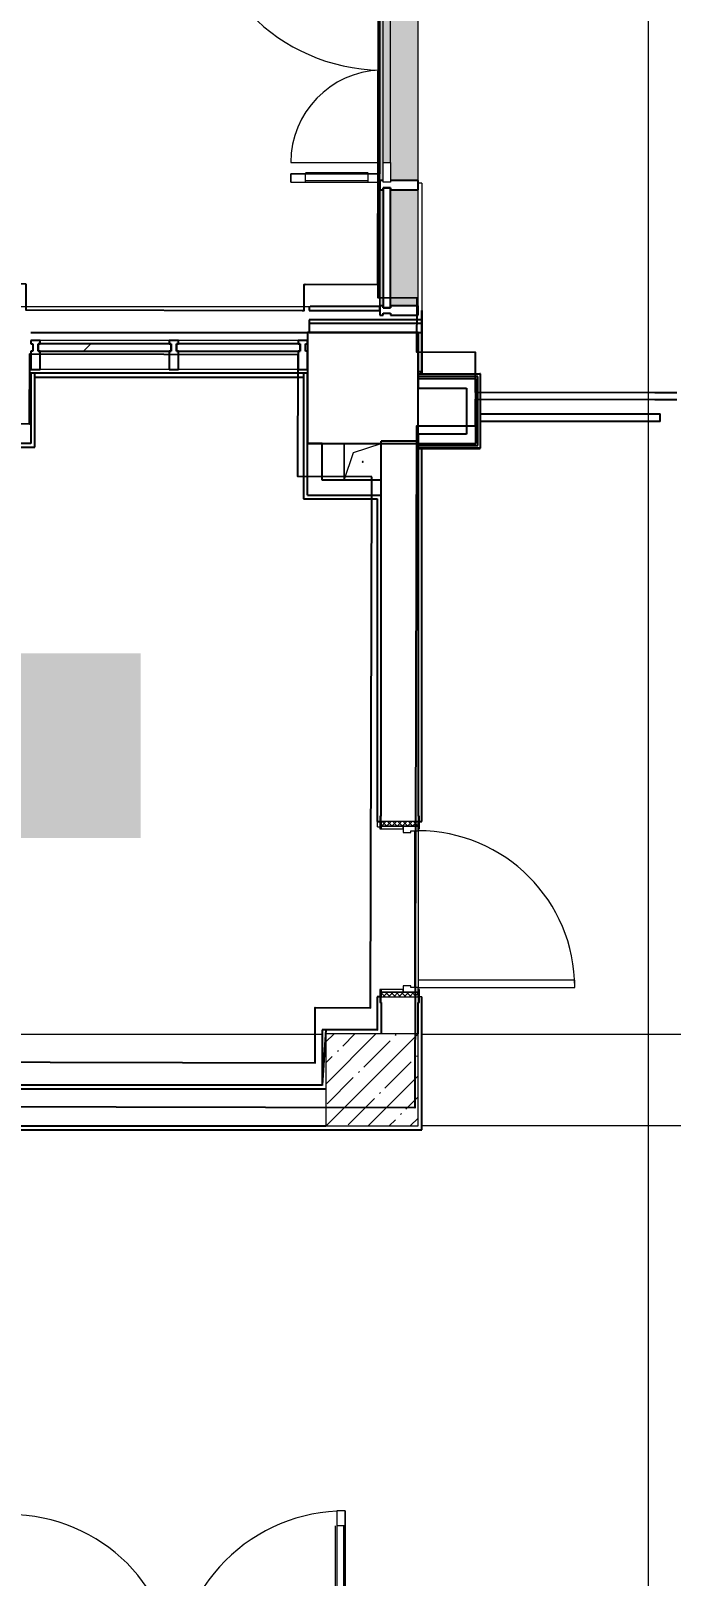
# Model space of a CAD drawing. Header units: millimetres. Extents: x 3914 to 443608, y -156176 to 78197.
# Drawn here: x 30917 to 34390, y -137653 to -129277 of the extents above; entities that cross this region are included whole.
import ezdxf

# ---------------------------------------------------------------- set-up
doc = ezdxf.new("R2010")
doc.units = ezdxf.units.MM
doc.linetypes.add('200_ШТРИХ__ш1_п0_6_', pattern=[160, 100, -60])
for name, color, linetype, lineweight in [('A-DETL-GENF', 7, 'Continuous', 9), ('A-DOOR-1', 7, 'Continuous', 5), ('A-DOOR-2', 7, '200_ШТРИХ__ш1_п0_6_', 5), ('A-DOOR-FRAM-2', 7, 'Continuous', 5), ('A-FLOR', 7, 'Continuous', 9), ('A-GENM', 7, 'Continuous', 9), ('A-GLAZ-CURT-1', 7, 'Continuous', 5), ('A-GLAZ-CURT-2', 7, 'Continuous', 25), ('A-GLAZ-CWMG', 7, 'Continuous', 9), ('A-GLAZ-CWMG-1', 7, 'Continuous', 25), ('S-COLS-1', 7, 'Continuous', 5), ('Оси', 7, 'Continuous', 9)]:
    doc.layers.add(name, color=color, linetype=linetype, lineweight=lineweight)
doc.layers.add('A-DOOR-FRAM-1', color=7, linetype='Continuous', lineweight=5, true_color=0xc0c0c0)
doc.styles.add('СПДС', font='ГОСТ тип А.ttf', dxfattribs={"width": 0.9})

# ---------------------------------------------------------------- blocks, each defined once
blk = doc.blocks.new('Прямоугольный импост - Импост структурный с накладкой - 190мм-31929454-Объем проектирования 1 этажа')
at = {"layer": 'A-GLAZ-CWMG-1'}
for p, q in [((-50, 0), (-50, 17)), ((-50, 17), (0, 17)), ((-40, 0), (-50, 0)), ((-40, -40), (-40, 0)), ((0, 0), (-10, 0)), ((-10, 0), (-10, -40)), ((0, 17), (0, 0)), ((-50, -190), (-50, -40)), ((-50, -40), (-40, -40)), ((-10, -40), (0, -40)), ((0, -40), (0, -190)), ((0, -190), (-50, -190))]:
    blk.add_line(p, q, dxfattribs=at)
blk = doc.blocks.new('Системная панель - Стекло - 40мм-32473990-Объем проектирования 1 этажа')
at = {"layer": 'A-GLAZ-CURT-2'}
for p, q in [((325, 40), (-325, 40)), ((-325, 40), (-325, 0)), ((-325, 0), (325, 0)), ((325, 0), (325, 40))]:
    blk.add_line(p, q, dxfattribs=at)
blk = doc.blocks.new('Прямоугольный импост - Импост структурный с накладкой - 190мм-32257698-Объем проектирования 1 этажа')
at = {"layer": 'A-GLAZ-CWMG'}
for points in [[(6560, 16025), (6570, 16025), (6570, 17725), (6553, 17725), (6553, 16025)], [(6760, 16025), (6760, 17725), (6610, 17725), (6610, 16025)], [(6570, 16123), (6610, 16123), (6610, 17627), (6570, 17627), (6570, 16699.3)]]:
    blk.add_hatch(color=256, dxfattribs=at).paths.add_polyline_path(points)
for p, q in [((6553, 16025), (6553, 17725)), ((6760, 16025), (6760, 17725)), ((6570, 16123), (6570, 17627)), ((6610, 16123), (6610, 17627))]:
    blk.add_line(p, q, dxfattribs=at)
blk = doc.blocks.new('Прямоугольный импост - Импост структурный с накладкой - 190мм-32473988-Объем проектирования 1 этажа')
at = {"layer": 'A-GLAZ-CWMG'}
for points in [[(6553, 15345), (6570, 15345), (6570, 15975), (6553, 15975), (6553, 15362.5)], [(6760, 15345), (6760, 15975), (6610, 15975), (6610, 15345)]]:
    blk.add_hatch(color=256, dxfattribs=at).paths.add_polyline_path(points)
for p, q in [((6553, 15345), (6553, 15975)), ((6760, 15345), (6760, 15975))]:
    blk.add_line(p, q, dxfattribs=at)
blk = doc.blocks.new('Прямоугольный импост - Импост структурный с накладкой - 190мм-22862222-Объем проектирования 1 этажа')
at = {"layer": 'A-GLAZ-CWMG-1'}
for p, q in [((-25, 0), (-25, 17)), ((-25, 17), (25, 17)), ((25, 0), (15, 0)), ((15, 0), (15, -40)), ((25, 17), (25, 0)), ((-25, -190), (-25, -40)), ((15, -40), (25, -40)), ((25, -40), (25, -190)), ((25, -190), (-25, -190))]:
    blk.add_line(p, q, dxfattribs=at)
blk = doc.blocks.new('Дверь_Витражная_остекление_ - ДВН_ДАО_Главный вход_1800 в свету 4-32257700-Объем проектирования 1 этажа')
at = {"layer": 'A-DETL-GENF'}
for p, q in [((-752, -1004), (-752, -17)), ((-752, -17), (-752, -1004)), ((-752, -80), (-707, -80)), ((-742, -924), (-742, -80)), ((-707, -1004), (-707, -17)), ((-707, -1004), (-707, -17)), ((-698, -924), (-698, -80)), ((806, -420), (806, -80)), ((815, -500), (815, -17)), ((815, -17), (815, -500)), ((860, -80), (815, -80)), ((850, -420), (850, -80)), ((860, -500), (860, -17)), ((860, -500), (860, -17)), ((860, -420), (815, -420)), ((860, -500), (815, -500)), ((815, -500), (860, -500)), ((-752, -924), (-707, -924)), ((-752, -1004), (-707, -1004)), ((-752, -1004), (-707, -1004))]:
    blk.add_line(p, q, dxfattribs=at)
at = {"layer": 'A-DOOR-1'}
for p, q in [((-860, 40), (-752, 40)), ((-860, 0), (-860, 40)), ((-752, 40), (-752, 0)), ((752, 40), (860, 40)), ((752, 0), (752, 40)), ((860, 40), (860, 0)), ((-752, 0), (-860, 0)), ((-752, -1004), (-752, -17)), ((860, 0), (752, 0)), ((752, -500), (752, -17))]:
    blk.add_line(p, q, dxfattribs=at)
for centre, radius, start, end in [((-752, 0), 1004, 270, 359.02491), ((752, 0), 500, 181.97049, 270)]:
    blk.add_arc(centre, radius, start, end, dxfattribs=at)
blk = doc.blocks.new('110_Дверь_СКБ_1Ст_Внутренняя1 - Д-8 950x2100h_охрана-V109-Объем проектирования 1 этажа')
at = {"layer": 'A-DOOR-2'}
h = blk.add_hatch(dxfattribs=at)
h.set_pattern_fill('FP_33', color=256, style=0, pattern_type=2)
h.set_pattern_definition([(135, (1826.41, 164.685), (-14.14214, -14.14214), []), (225, (1826.41, 164.685), (14.14214, -14.14214), [])])
h.paths.add_polyline_path([(487.5, -100), (487.5, 100), (462.5, 100), (462.5, -100)])
at = {"layer": 'A-DOOR-FRAM-2'}
h = blk.add_hatch(dxfattribs=at)
h.set_pattern_fill('FP_34', color=256, style=0, pattern_type=2)
h.set_pattern_definition([(45, (-296.384, 164.685), (-14.1421, 14.1421), []), (135, (-296.384, 164.685), (-14.1421, -14.1421), [])])
h.paths.add_polyline_path([(-437.5, 100), (-462.5, 100), (-462.5, -100), (-437.5, -99.7), (-437.5, 80)])
at = {"layer": 'A-DOOR-1'}
for p, q in [((437.5, 950), (397.5, 950)), ((397.5, 950), (397.5, 100)), ((437.5, 100), (437.5, 950)), ((397.5, 100), (437.5, 100))]:
    blk.add_line(p, q, dxfattribs=at)
blk.add_arc((437.5, 100), 850, 90, 180, dxfattribs=at)
at = {"layer": 'A-DOOR-FRAM-1'}
for p, q in [((-422.5, 108), (-492.5, 108)), ((-492.5, 108), (-492.5, 100)), ((-492.5, 100), (-422.5, 100)), ((-437.5, 100), (-462.5, 100)), ((-462.5, 100), (-462.5, -100)), ((-412.5, 100), (-437.5, 100)), ((-437.5, 100), (-437.5, 20)), ((-437.5, -100), (-437.5, 100)), ((-422.5, 100), (-437.5, 100)), ((-437.5, 100), (-437.5, 99)), ((-437.5, 99), (-422.5, 99)), ((-422.5, 100), (-422.5, 108)), ((-422.5, 99), (-422.5, 100)), ((-412.5, 60), (-412.5, 100)), ((437.5, 100), (437.5, 60)), ((462.5, 100), (437.5, 100)), ((517.5, 108), (447.5, 108)), ((447.5, 108), (447.5, 100)), ((462.5, 100), (447.5, 100)), ((447.5, 100), (447.5, 99)), ((447.5, 100), (517.5, 100)), ((447.5, 99), (462.5, 99)), ((462.5, 20), (462.5, 100)), ((487.5, 100), (462.5, 100)), ((462.5, 100), (462.5, -100)), ((462.5, 99), (462.5, 100)), ((487.5, -100), (487.5, 100)), ((517.5, 100), (517.5, 108)), ((-437.5, 20), (-402.5, 20)), ((-422.5, 20), (-437.5, 20)), ((-437.5, 20), (-437.5, -100)), ((-422.5, -100), (-422.5, 20)), ((-402.5, 60), (-412.5, 60)), ((-402.5, 20), (-402.5, 60)), ((437.5, 60), (427.5, 60)), ((427.5, 60), (427.5, 20)), ((427.5, 20), (462.5, 20)), ((462.5, 20), (447.5, 20)), ((447.5, 20), (447.5, -100)), ((462.5, -100), (462.5, 20)), ((-422.5, -100), (-492.5, -100)), ((-492.5, -100), (-492.5, -108)), ((-492.5, -108), (-422.5, -108)), ((-462.5, -100), (-437.5, -100)), ((-437.5, -100), (-422.5, -100)), ((-422.5, -108), (-422.5, -100)), ((447.5, -100), (462.5, -100)), ((517.5, -100), (447.5, -100)), ((447.5, -100), (447.5, -108)), ((447.5, -108), (517.5, -108)), ((462.5, -100), (487.5, -100)), ((517.5, -108), (517.5, -100))]:
    blk.add_line(p, q, dxfattribs=at)
blk = doc.blocks.new('BSC_Колонна _Прямоугольная - 500х500-22206884-Объем проектирования 1 этажа')
at = {"layer": 'S-COLS-1'}
h = blk.add_hatch(dxfattribs=at)
h.set_pattern_fill('FP_159', color=256, style=0, pattern_type=2)
h.set_pattern_definition([(45, (-6510, -11150), (-114.0493, 114.0493), []), (45, (-6395.95, -11150), (-114.0493, 114.0493), [201.613, -40.323, 6.706, -33.617])])
h.paths.add_polyline_path([(250, -250), (250, 250), (-250, 247.8), (-250, -250), (54.6, -250)])
for p, q in [((250, 250), (-250, 250)), ((-250, 250), (-250, -250)), ((250, -250), (250, 250)), ((-250, -250), (250, -250))]:
    blk.add_line(p, q, dxfattribs=at)
blk = doc.blocks.new('Системная панель - Стекло - 40мм-23997278-Объем проектирования 1 этажа')
at = {"layer": 'A-GLAZ-CURT-1'}
h = blk.add_hatch(dxfattribs=at)
h.set_pattern_fill('FP_186', color=256, style=0, pattern_type=2)
h.set_pattern_definition([(45, (-5260, -14940), (-565.685, 565.685), [400, -1200]), (45, (-5660, -15140), (-565.685, 565.685), [1200, -400]), (45, (-4860, -15340), (-565.685, 565.685), [400, -1200])])
h.paths.add_polyline_path([(360, -40), (360, 0), (-360, 0), (-360, -40), (350, -40)])
at = {"layer": 'A-GLAZ-CURT-2'}
for p, q in [((360, 0), (-360, 0)), ((-360, 0), (-360, -40)), ((-360, -40), (360, -40)), ((360, -40), (360, 0))]:
    blk.add_line(p, q, dxfattribs=at)
blk = doc.blocks.new('Прямоугольный импост - Импост структурный с накладкой - 160мм-23997279-Объем проектирования 1 этажа')
at = {"layer": 'A-GLAZ-CWMG-1'}
for p, q in [((-50, 40), (-50, 140)), ((-50, 140), (0, 140)), ((0, 140), (0, 40)), ((-40, 40), (-50, 40)), ((-50, -17), (-50, 0)), ((-50, 0), (-40, 0)), ((-40, 0), (-40, 40)), ((-10, 40), (-10, 0)), ((0, 40), (-10, 40)), ((-10, 0), (0, 0)), ((0, 0), (0, -17)), ((0, -17), (-50, -17))]:
    blk.add_line(p, q, dxfattribs=at)
blk = doc.blocks.new('Прямоугольный импост - Импост структурный с накладкой - 160мм-23997280-Объем проектирования 1 этажа')
at = {"layer": 'A-GLAZ-CWMG-1'}
for p, q in [((0, 140), (-50, 140)), ((-50, 140), (-50, 40)), ((0, 40), (0, 140)), ((-50, 40), (-40, 40)), ((-40, 0), (-50, 0)), ((-50, 0), (-50, -17)), ((-40, 40), (-40, 0)), ((-10, 0), (-10, 40)), ((-10, 40), (0, 40)), ((0, 0), (-10, 0)), ((0, -17), (0, 0)), ((-50, -17), (0, -17))]:
    blk.add_line(p, q, dxfattribs=at)
blk = doc.blocks.new('Прямоугольный импост - Импост структурный с накладкой - 160мм-23752558-Объем проектирования 1 этажа')
at = {"layer": 'A-GLAZ-CWMG'}
for p, q in [((5410, 15157), (4710, 15157)), ((5410, 15000), (4710, 15000))]:
    blk.add_line(p, q, dxfattribs=at)
blk = doc.blocks.new('Системная панель - Стекло - 40мм-23997281-Объем проектирования 1 этажа')
at = {"layer": 'A-GLAZ-CURT-1'}
h = blk.add_hatch(dxfattribs=at)
h.set_pattern_fill('FP_187', color=256, style=0, pattern_type=2)
h.set_pattern_definition([(45, (-5985, -14940), (-565.685, 565.685), [400, -1200]), (45, (-6385, -15140), (-565.685, 565.685), [1200, -400]), (45, (-5585, -15340), (-565.685, 565.685), [400, -1200])])
h.paths.add_polyline_path([(335, -40), (335, 0), (-335, 0), (-335, -40), (325, -40)])
at = {"layer": 'A-GLAZ-CURT-2'}
for p, q in [((335, 0), (-335, 0)), ((-335, 0), (-335, -40)), ((335, -40), (335, 0)), ((-335, -40), (335, -40))]:
    blk.add_line(p, q, dxfattribs=at)
blk = doc.blocks.new('Прямоугольный импост - Импост структурный с накладкой - 160мм-23772036-Объем проектирования 1 этажа')
at = {"layer": 'A-GLAZ-CWMG'}
for p, q in [((6110, 15157), (5460, 15157)), ((6110, 15000), (5460, 15000))]:
    blk.add_line(p, q, dxfattribs=at)
blk = doc.blocks.new('Прямоугольный импост - Импост структурный с накладкой - 160мм-23997282-Объем проектирования 1 этажа')
at = {"layer": 'A-GLAZ-CWMG-1'}
for p, q in [((-25, 40), (-25, 140)), ((-25, 140), (25, 140)), ((25, 140), (25, 40)), ((-15, 40), (-25, 40)), ((-25, -17), (-25, 0)), ((-25, 0), (-15, 0)), ((-15, 0), (-15, 40)), ((15, 40), (15, 0)), ((25, 40), (15, 40)), ((15, 0), (25, 0)), ((25, 0), (25, -17)), ((25, -17), (-25, -17))]:
    blk.add_line(p, q, dxfattribs=at)
blk = doc.blocks.new('GM_Отверстие прямоугольное _в плите_ - Отверстие-V198-Объем проектирования 1 этажа')
at = {"layer": 'A-GENM'}
for p, q in [((-100, -100), (-100, 100)), ((-100, 100), (-100, -100)), ((-50, 50), (100, 100)), ((-100, -100), (-50, 50))]:
    blk.add_line(p, q, dxfattribs=at)
for start, end in [(360, 180), (180, 360)]:
    blk.add_arc((0, 0), 2.5, start, end, dxfattribs=at)
blk = doc.blocks.new('Дверь_Витражная_остекление_ - ДВН_CОШ в витраже В-6-31924853-Объем проектирования 1 этажа')
at = {"layer": 'A-DETL-GENF'}
for p, q in [((-900, 60), (-855, 60)), ((-855, 60), (-855, -10)), ((900, 60), (855, 60)), ((855, 60), (855, -10)), ((-910, -930), (-910, -17)), ((-910, -17), (-910, -930)), ((-865, -10), (-900, -10)), ((-865, -10), (-900, -10)), ((-855, -10), (-900, -10)), ((-865, -930), (-865, -10)), ((-865, -930), (-865, -10)), ((855, -10), (900, -10)), ((865, -10), (900, -10)), ((865, -910), (865, -10)), ((865, -10), (865, -910)), ((900, -10), (865, -10)), ((910, -910), (910, -17)), ((910, -910), (910, -17)), ((-910, -90), (-865, -90)), ((-900, -850), (-900, -90)), ((-856, -850), (-856, -90)), ((856, -830), (856, -90)), ((910, -90), (865, -90)), ((900, -830), (900, -90)), ((910, -830), (865, -830)), ((-910, -850), (-865, -850)), ((910, -910), (865, -910)), ((865, -910), (910, -910)), ((-910, -930), (-865, -930)), ((-910, -930), (-865, -930))]:
    blk.add_line(p, q, dxfattribs=at)
at = {"layer": 'A-DOOR-1'}
for p, q in [((-910, -930), (-910, -17)), ((910, -910), (910, -17))]:
    blk.add_line(p, q, dxfattribs=at)
for centre, radius, start, end in [((-910, -10), 920, 270, 0), ((910, -10), 900, 180, 270)]:
    blk.add_arc(centre, radius, start, end, dxfattribs=at)

msp = doc.modelspace()

# ---------------------------------------------------------------- linework, layer by layer
for p, q in [((32427, -130772.7), (32427, -130792.7)), ((32427, -130792.7), (32810, -130792.7)), ((32812, -130771.7), (32432, -130771.7)), ((32432, -130771.7), (32432, -130772.7)), ((32810, -130792.7), (32810, -130772.7)), ((32810, -130772.7), (32812, -130772.7)), ((32812, -130772.7), (32812, -130771.7)), ((33038, -130792.2), (33037, -130792.2)), ((33037, -130792.2), (33037, -131136.7)), ((33038, -131136.7), (33038, -130792.2)), ((33037, -130842.7), (32427, -130842.7)), ((32427, -130842.7), (32427, -130862.7)), ((32427, -130862.7), (32427, -130912.7)), ((33037, -130862.7), (32427, -130862.7)), ((30917, -130912.7), (32417, -130912.7)), ((33017, -130912.7), (32417, -130912.7)), ((32417, -130912.7), (32417, -131512.7)), ((32427, -130912.7), (33037, -130912.7)), ((33017, -131512.7), (33017, -130912.7)), ((33017, -130912.7), (33017, -131122.7)), ((30917, -131132.7), (30917, -131512.7)), ((30937, -131132.7), (30917, -131132.7)), ((32396, -131132.7), (30937, -131132.7)), ((30937, -131132.7), (30937, -131280.3)), ((30938, -131153.7), (32397, -131153.7)), ((30938, -131533.7), (30938, -131153.7)), ((32417, -131132.7), (32396, -131132.7)), ((32396, -131132.7), (32396, -131152.7)), ((32396, -131152.7), (32396, -131813.7)), ((32397, -131152.7), (32396, -131152.7)), ((32397, -131153.7), (32397, -131152.7)), ((32417, -131792.7), (32417, -131132.7)), ((33017, -131122.7), (33037, -131122.7)), ((33354.5, -131137.7), (33017, -131137.7)), ((33017, -131137.7), (33017, -131212.7)), ((33342, -131150.2), (33017, -131150.2)), ((33329.5, -131162.7), (33017, -131162.7)), ((33037, -131136.7), (33027, -131136.7)), ((33027, -131136.7), (33027, -131137.7)), ((33329.5, -131512.7), (33329.5, -131162.7)), ((33342, -131525.2), (33342, -131150.2)), ((33355.5, -131136.7), (33352, -131136.7)), ((33354.5, -131137.7), (33354.5, -131537.7)), ((33355.5, -131538.7), (33355.5, -131136.7)), ((33017, -131212.7), (33279.5, -131212.7)), ((33279.5, -131212.7), (33279.5, -131462.7)), ((33355.5, -131353.5), (34329.6, -131353.5)), ((34329.6, -131393.5), (33355.5, -131393.5)), ((34329.6, -131393.5), (34329.6, -131353.5)), ((33017, -131462.7), (33017, -133532.7)), ((33279.5, -131462.7), (33017, -131462.7)), ((29366, -131533.7), (30938, -131533.7)), ((30917, -131512.7), (29387, -131512.7)), ((32417, -131512.7), (33017, -131512.7)), ((32497, -131512.7), (32417, -131512.7)), ((32497, -131712.7), (32497, -131512.7)), ((33017, -131500.2), (32817, -131500.2)), ((32817, -133532.7), (32817, -131500.2)), ((33017, -131512.7), (33329.5, -131512.7)), ((33017, -131525.2), (33342, -131525.2)), ((33017, -131537.7), (33354.5, -131537.7)), ((33037, -131542.7), (33017, -131542.7)), ((33037, -131537.7), (33037, -131542.7)), ((33038, -133562.7), (33038, -131538.7)), ((33038, -131538.7), (33355.5, -131538.7)), ((32817, -131712.7), (32497, -131712.7)), ((32396, -131813.7), (32796, -131813.7)), ((32417, -131792.7), (32817, -131792.7)), ((32796, -131813.7), (32796, -133562.7)), ((32797, -131812.7), (32797, -131813.7)), ((32796, -133562.7), (32797, -133562.7)), ((32797, -133562.7), (32809, -133562.7)), ((33025, -133562.7), (33037, -133562.7)), ((33037, -133562.7), (33038, -133562.7)), ((32797, -134512.7), (32796, -134512.7)), ((32796, -134512.7), (32796, -134692.7)), ((32809, -134512.7), (32797, -134512.7)), ((33038, -134512.7), (33037, -134512.7)), ((33038, -135233.7), (33038, -134512.7)), ((32817, -134542.7), (32817, -134712.7)), ((33017, -134712.7), (33017, -134542.7)), ((32496, -134691.7), (32496, -134992.7)), ((32797, -134691.7), (32496, -134691.7)), ((32797, -134692.7), (32796, -134692.7)), ((32797, -134692.7), (32797, -134691.7)), ((32517, -135012.7), (30317, -135012.7)), ((32497, -134991.7), (30338, -134991.7)), ((32496, -134992.7), (32497, -134992.7)), ((32497, -134992.7), (32497, -134990.2)), ((29796, -135233.7), (33038, -135233.7)), ((30317, -135212.7), (32517, -135212.7))]:
    msp.add_line(p, q)
at = {"flags": 128}
for points in [[(30889.3, -130647.2), (30888.9, -130788.2), (32388.9, -130791.7), (32398.9, -130791.7), (32399.3, -130651.7), (32404.3, -130651.7), (32404.3, -130650.7), (32799.3, -130651.7), (32811.9, -125250.7), (30312.2, -125244.8), (30302.8, -127516.6), (30917.6, -127518), (30916.1, -128159.2), (30300.1, -128157.8), (30289.7, -130645.8)], [(32765.8, -131693.6), (32365.8, -131692.7), (32367.4, -131032.7), (30909.4, -131029.2), (30908.5, -131409.2), (29336.5, -131405.5), (29337.4, -131025.5), (26689.4, -131019.3), (26688.1, -131569.3), (26358.1, -131568.6), (26351.6, -134356.5), (30301.5, -134365.8), (30300.4, -134865.8), (32458.4, -134870.9), (32459.1, -134570.9), (32759.1, -134571.6)]]:
    msp.add_lwpolyline(points, close=True, dxfattribs=at)
for points in [[(32811.9, -125250.7), (32799.6, -130499.2), (32799.1, -130722.7), (33010.1, -130723.2), (33009.4, -131017.2), (33326.9, -131017.9), (33326.4, -131234.7), (34300.5, -131237), (34420.5, -131237.3)], [(34420.4, -131277.3), (34300.4, -131277), (33326.3, -131274.7), (33326, -131419.9), (33008.5, -131419.2), (32999.8, -135114.2), (29758.3, -135106.5), (29758.4, -135085.5), (28049.4, -135081.5), (28049.3, -135102.5), (26764.8, -135099.5), (26764.2, -135379), (26763.2, -135379), (26758.9, -137179), (26759.9, -137179), (26759.3, -137457.5), (27504.3, -137459.3), (27502.9, -138059.3)]]:
    msp.add_lwpolyline(points, dxfattribs=at)
msp.add_lwpolyline([(32796, -134512.7), (32796, -134691.7), (32517, -134691.7), (32497, -134991.7)])
at = {"layer": 'A-FLOR'}
for p, q in [((32810, -128530.7), (32810, -130052.7)), ((32810, -130097.7), (32810, -130767.7)), ((33037, -130102.7), (33017, -130102.7)), ((33037, -130102.7), (33037, -131136.7)), ((32810, -130772.7), (30317, -130772.7)), ((30937, -131152.7), (32396, -131152.7)), ((32397, -131153.7), (32397, -131812.7)), ((33352, -131136.7), (33037, -131136.7)), ((30937, -131532.7), (30937, -131280.3)), ((29367, -131532.7), (30937, -131532.7)), ((33037, -131541.7), (33352, -131541.7)), ((33037, -133562.7), (33037, -131542.7)), ((33352, -131541.7), (33352, -131537.7)), ((32397, -131812.7), (32797, -131812.7)), ((32797, -133591.7), (32797, -131813.7)), ((32797, -133591.7), (32809, -133591.7)), ((32997, -133612.7), (32997, -134462.7)), ((33017, -133602.7), (33017, -134422.7)), ((32797, -134512.7), (32797, -134691.7)), ((33037, -134512.7), (33025, -134512.7)), ((33037, -135232.7), (33037, -134512.7)), ((30337, -134714.9), (32497, -134714.9)), ((32796, -134692.7), (32497, -134692.7)), ((32497, -134692.7), (32497, -134990.2)), ((33037, -134714.9), (39936, -134714.9)), ((32496, -134992.7), (30338, -134992.7)), ((29788, -135232.7), (33037, -135232.7)), ((39936, -135212.7), (33037, -135212.7))]:
    msp.add_line(p, q, dxfattribs=at)
at = {"layer": 'Оси'}
msp.add_lwpolyline([(34267, -148019), (34267, -143019), (34267, -123714.7), (34267, -118714.7)], dxfattribs=at)

# ---------------------------------------------------------------- block references
for name, p, rotation in [('Дверь_Витражная_остекление_ - ДВН_ДАО_Главный вход_1800 в свету 4-32257700-Объем проектирования 1 этажа', (32827, -129237.7), 269.9999999999999), ('Системная панель - Стекло - 40мм-32473990-Объем проектирования 1 этажа', (32827, -130452.7), 269.9999999999999), ('Прямоугольный импост - Импост структурный с накладкой - 160мм-23997280-Объем проектирования 1 этажа', (30917, -130972.7), 180), ('110_Дверь_СКБ_1Ст_Внутренняя1 - Д-8 950x2100h_охрана-V109-Объем проектирования 1 этажа', (32917, -134025.2), 270), ('Дверь_Витражная_остекление_ - ДВН_CОШ в витраже В-6-31924853-Объем проектирования 1 этажа', (31712, -138229.7), 180)]:
    msp.add_blockref(name, p, dxfattribs=dict(rotation=rotation))
for name, p in [('Прямоугольный импост - Импост структурный с накладкой - 190мм-32257698-Объем проектирования 1 этажа', (26257, -146112.7)), ('Прямоугольный импост - Импост структурный с накладкой - 190мм-32473988-Объем проектирования 1 этажа', (26257, -146112.7)), ('Системная панель - Стекло - 40мм-23997278-Объем проектирования 1 этажа', (31317, -130972.7)), ('Прямоугольный импост - Импост структурный с накладкой - 160мм-23752558-Объем проектирования 1 этажа', (26257, -146112.7)), ('Системная панель - Стекло - 40мм-23997281-Объем проектирования 1 этажа', (32042, -130972.7)), ('Прямоугольный импост - Импост структурный с накладкой - 160мм-23772036-Объем проектирования 1 этажа', (26257, -146112.7)), ('GM_Отверстие прямоугольное _в плите_ - Отверстие-V198-Объем проектирования 1 этажа', (32717, -131612.7)), ('BSC_Колонна _Прямоугольная - 500х500-22206884-Объем проектирования 1 этажа', (32767, -134962.7))]:
    msp.add_blockref(name, p)
at = {"extrusion": (0, 0, -1)}
for name, p, rotation in [('Прямоугольный импост - Импост структурный с накладкой - 190мм-22862222-Объем проектирования 1 этажа', (-32827, -130112.7), 270.0000000000001), ('Прямоугольный импост - Импост структурный с накладкой - 190мм-31929454-Объем проектирования 1 этажа', (-32827, -130817.7), 270.0000000000001), ('Прямоугольный импост - Импост структурный с накладкой - 160мм-23997282-Объем проектирования 1 этажа', (-31692, -130972.7), 180), ('Прямоугольный импост - Импост структурный с накладкой - 160мм-23997279-Объем проектирования 1 этажа', (-32417, -130972.7), 180)]:
    msp.add_blockref(name, p, dxfattribs=dict(at, rotation=rotation))

# ---------------------------------------------------------------- texts
at = {"insert": (30050.4, -132901), "char_height": 500, "width": 1212.151, "attachment_point": 1, "style": 'СПДС', "bg_fill": 1, "box_fill_scale": 1.5, "bg_fill_color": 7, "bg_fill_true_color": 16777215, "bg_fill_transparency": 0}
msp.add_mtext('1.05', dxfattribs=at)

doc.saveas('drawing.dxf')
